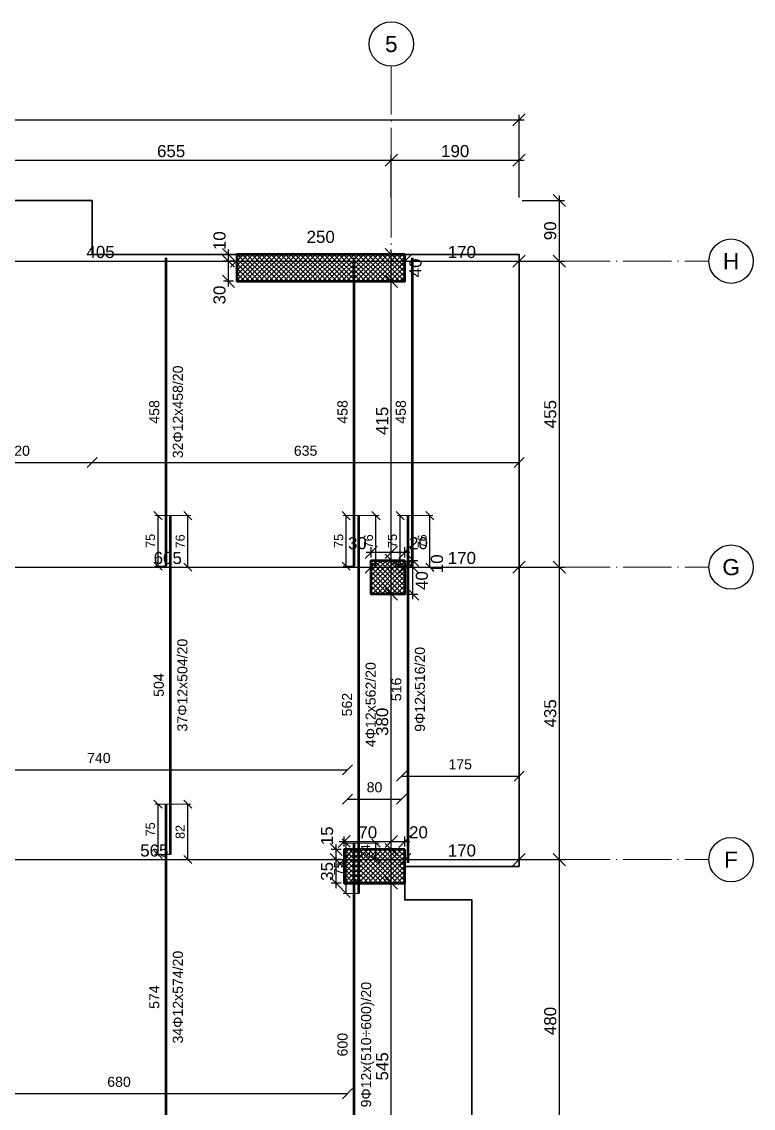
# Model space of a CAD drawing. Header units: millimetres. Extents: x -404 to 6018, y -5139 to 7890.
# Drawn here: x 4930 to 6018, y 1590 to 3206 of the extents above; entities that cross this region are included whole.
import ezdxf
from ezdxf.enums import TextEntityAlignment as Align

# ---------------------------------------------------------------- set-up
doc = ezdxf.new("R2010")
doc.units = ezdxf.units.MM
doc.linetypes.add('ZWCAD_ISO04W100', pattern=[30.5, 24, -3, 0.5, -3])
for name, color, linetype, lineweight in [('AXIS LINES', 255, 'ZWCAD_ISO04W100', 13), ('COLUMN', 140, 'Continuous', 53), ('SLAB', 3, 'Continuous', 35), ('WALL', 10, 'Continuous', 53)]:
    doc.layers.add(name, color=color, linetype=linetype, lineweight=lineweight)
for name, color, linetype in [('FW_AXIS', 7, 'Continuous'), ('FW_COLUMN_HATCH', 8, 'Continuous'), ('FW_DIM', 7, 'Continuous'), ('FW_WALL_HATCH', 8, 'Continuous'), ('REB_BOT_MESH_Y', 5, 'Continuous'), ('REB_BOT_MESH_Y_AXDIM', 5, 'Continuous'), ('REB_BOT_MESH_Y_LAP', 5, 'Continuous'), ('REB_BOT_MESH_Y_RANGE', 5, 'Continuous'), ('REB_BOT_MESH_Y_TEXT', 5, 'Continuous')]:
    doc.layers.add(name, color=color, linetype=linetype)
doc.styles.add('REBAR_TXT', font='arial.ttf')
doc.styles.get("Standard").update_dxf_attribs({"font": 'arial.ttf'})
doc.dimstyles.new('FW_DIM', dxfattribs={"dimtxt": 18, "dimasz": 9, "dimexe": 7.5, "dimexo": 4.5, "dimgap": 4.5, "dimtad": 1, "dimdec": 0, "dimtxsty": 'Standard', "dimtsz": 9, "dimcen": 2.5, "dimdle": 7.5, "dimclrd": 256, "dimclre": 256, "dimclrt": 7, "dimazin": 3, "dimtfac": 1, "dimtmove": 2, "dimatfit": 3})
doc.dimstyles.new('REBAR LAP', dxfattribs={"dimtxt": 13.5, "dimasz": 2.5, "dimexe": 4.5, "dimexo": 0, "dimgap": 4.5, "dimtad": 1, "dimdec": 0, "dimtxsty": 'Standard', "dimtsz": 6, "dimcen": 2.5, "dimclrd": 6, "dimclre": 6, "dimclrt": 7, "dimazin": 3, "dimtfac": 1, "dimtmove": 2, "dimatfit": 3, "dimlwd": 25, "dimlwe": 18})
doc.dimstyles.new('REBAR M-200', dxfattribs={"dimtxt": 15, "dimasz": 15, "dimexe": 25, "dimexo": 12.5, "dimgap": 10, "dimtad": 1, "dimdec": 0, "dimtxsty": 'Standard', "dimblk": 'NONE', "dimcen": 50, "dimse1": 1, "dimse2": 1, "dimclrd": 6, "dimclre": 6, "dimclrt": 7, "dimazin": 3, "dimtfac": 1, "dimtmove": 2, "dimatfit": 3, "dimldrblk": 'NONE', "dimlwd": 53})
doc.dimstyles.new('REBAR RANGE', dxfattribs={"dimtxt": 15, "dimasz": 2.5, "dimexe": 0, "dimexo": 0, "dimgap": 10, "dimtad": 1, "dimdec": 0, "dimtxsty": 'Standard', "dimtsz": 7.5, "dimcen": 2.5, "dimse1": 1, "dimse2": 1, "dimclrd": 6, "dimclre": 6, "dimclrt": 7, "dimazin": 3, "dimtfac": 1, "dimtmove": 2, "dimatfit": 3, "dimlwd": 25})

# ---------------------------------------------------------------- blocks, each defined once
blk = doc.blocks.new('*D719')
at = {"color": 6, "lineweight": 53}
blk.add_line((5145, 1468.5), (5145, 2042.5), dxfattribs=at)
at = {"layer": 'Defpoints'}
for p in [(5145, 2042.5), (5145, 1468.5), (5145, 1468.5)]:
    blk.add_point(p, dxfattribs=at)
at = {"layer": 'REB_BOT_MESH_Y', "color": 7, "insert": (5127.5, 1755.5), "char_height": 15, "attachment_point": 5, "rotation": 90}
blk.add_mtext('574', dxfattribs=at)
blk = doc.blocks.new('_NONE')
blk = doc.blocks.new('*D720')
at = {"color": 6, "lineweight": 53}
blk.add_line((5151.7, 1967.5), (5151.7, 2471.5), dxfattribs=at)
at = {"layer": 'Defpoints'}
for p in [(5151.7, 2471.5), (5151.7, 1967.5), (5151.7, 1967.5)]:
    blk.add_point(p, dxfattribs=at)
at = {"layer": 'REB_BOT_MESH_Y', "color": 7, "insert": (5134.2, 2219.5), "char_height": 15, "attachment_point": 5, "rotation": 90}
blk.add_mtext('504', dxfattribs=at)
blk = doc.blocks.new('*D721')
at = {"color": 6, "lineweight": 53}
blk.add_line((5145, 2396.5), (5145, 2855), dxfattribs=at)
at = {"layer": 'Defpoints'}
for p in [(5145, 2855), (5145, 2396.5), (5145, 2396.5)]:
    blk.add_point(p, dxfattribs=at)
at = {"layer": 'REB_BOT_MESH_Y', "color": 7, "insert": (5127.5, 2625.8), "char_height": 15, "attachment_point": 5, "rotation": 90}
blk.add_mtext('458', dxfattribs=at)
blk = doc.blocks.new('_Oblique')
at = {"color": 0, "linetype": 'ByBlock', "lineweight": -2}
blk.add_line((-0.5, -0.5), (0.5, 0.5), dxfattribs=at)
blk = doc.blocks.new('*D730')
at = {"color": 6, "lineweight": 18}
for p, q in [((5145, 2042.5), (5128.5, 2042.5)), ((5151.7, 1967.5), (5128.5, 1967.5))]:
    blk.add_line(p, q, dxfattribs=at)
at = {"color": 6, "lineweight": 25}
blk.add_line((5133, 1967.5), (5133, 2042.5), dxfattribs=at)
at = {"layer": 'Defpoints'}
for p in [(5145, 2042.5), (5133, 1967.5), (5151.7, 1967.5)]:
    blk.add_point(p, dxfattribs=at)
at = {"layer": 'REB_BOT_MESH_Y_LAP', "color": 6, "xscale": 12, "yscale": 12, "rotation": 90}
for p in [(5133, 2042.5), (5133, 1967.5)]:
    blk.add_blockref('_OBLIQUE', p, dxfattribs=at)
at = {"layer": 'REB_BOT_MESH_Y_LAP', "color": 7, "insert": (5121.7, 2005), "char_height": 13.5, "attachment_point": 5, "rotation": 90}
blk.add_mtext('75', dxfattribs=at)
blk = doc.blocks.new('*D731')
at = {"color": 6, "lineweight": 18}
for p, q in [((5145, 2042.5), (5181.7, 2042.5)), ((5145, 1960), (5181.7, 1960))]:
    blk.add_line(p, q, dxfattribs=at)
at = {"color": 6, "lineweight": 25}
blk.add_line((5177.2, 1960), (5177.2, 2042.5), dxfattribs=at)
at = {"layer": 'Defpoints'}
for p in [(5145, 2042.5), (5145, 1960), (5177.2, 1960)]:
    blk.add_point(p, dxfattribs=at)
at = {"layer": 'REB_BOT_MESH_Y_AXDIM', "color": 6, "xscale": 12, "yscale": 12, "rotation": 90}
for p in [(5177.2, 2042.5), (5177.2, 1960)]:
    blk.add_blockref('_OBLIQUE', p, dxfattribs=at)
at = {"layer": 'REB_BOT_MESH_Y_AXDIM', "color": 7, "insert": (5166, 2001.2), "char_height": 13.5, "attachment_point": 5, "rotation": 90}
blk.add_mtext('82', dxfattribs=at)
blk = doc.blocks.new('*D732')
at = {"color": 6, "lineweight": 18}
for p, q in [((5151.7, 2471.5), (5128.5, 2471.5)), ((5145, 2396.5), (5128.5, 2396.5))]:
    blk.add_line(p, q, dxfattribs=at)
at = {"color": 6, "lineweight": 25}
blk.add_line((5133, 2396.5), (5133, 2471.5), dxfattribs=at)
at = {"layer": 'Defpoints'}
for p in [(5151.7, 2471.5), (5133, 2396.5), (5145, 2396.5)]:
    blk.add_point(p, dxfattribs=at)
at = {"layer": 'REB_BOT_MESH_Y_LAP', "color": 6, "xscale": 12, "yscale": 12, "rotation": 90}
for p in [(5133, 2471.5), (5133, 2396.5)]:
    blk.add_blockref('_OBLIQUE', p, dxfattribs=at)
at = {"layer": 'REB_BOT_MESH_Y_LAP', "color": 7, "insert": (5121.7, 2434), "char_height": 13.5, "attachment_point": 5, "rotation": 90}
blk.add_mtext('75', dxfattribs=at)
blk = doc.blocks.new('*D733')
at = {"color": 6, "lineweight": 18}
for p, q in [((5151.7, 2471.5), (5181.7, 2471.5)), ((5151.7, 2395), (5181.7, 2395))]:
    blk.add_line(p, q, dxfattribs=at)
at = {"color": 6, "lineweight": 25}
blk.add_line((5177.2, 2395), (5177.2, 2471.5), dxfattribs=at)
at = {"layer": 'Defpoints'}
for p in [(5151.7, 2471.5), (5151.7, 2395), (5177.2, 2395)]:
    blk.add_point(p, dxfattribs=at)
at = {"layer": 'REB_BOT_MESH_Y_AXDIM', "color": 6, "xscale": 12, "yscale": 12, "rotation": 90}
for p in [(5177.2, 2471.5), (5177.2, 2395)]:
    blk.add_blockref('_OBLIQUE', p, dxfattribs=at)
at = {"layer": 'REB_BOT_MESH_Y_AXDIM', "color": 7, "insert": (5166, 2433.2), "char_height": 13.5, "attachment_point": 5, "rotation": 90}
blk.add_mtext('76', dxfattribs=at)
blk = doc.blocks.new('*D753')
at = {"color": 6, "lineweight": 53}
blk.add_line((5505, 1955), (5505, 2471.5), dxfattribs=at)
at = {"layer": 'Defpoints'}
for p in [(5505, 2471.5), (5505, 1955), (5505, 1955)]:
    blk.add_point(p, dxfattribs=at)
at = {"layer": 'REB_BOT_MESH_Y', "color": 7, "insert": (5487.5, 2213.2), "char_height": 15, "attachment_point": 5, "rotation": 90}
blk.add_mtext('516', dxfattribs=at)
blk = doc.blocks.new('*D754')
at = {"color": 6, "lineweight": 53}
blk.add_line((5511.7, 2396.5), (5511.7, 2855), dxfattribs=at)
at = {"layer": 'Defpoints'}
for p in [(5511.7, 2855), (5511.7, 2396.5), (5511.7, 2396.5)]:
    blk.add_point(p, dxfattribs=at)
at = {"layer": 'REB_BOT_MESH_Y', "color": 7, "insert": (5494.2, 2625.8), "char_height": 15, "attachment_point": 5, "rotation": 90}
blk.add_mtext('458', dxfattribs=at)
blk = doc.blocks.new('*D755')
at = {"color": 6, "lineweight": 18}
for p, q in [((5505, 2471.5), (5488.5, 2471.5)), ((5511.7, 2396.5), (5488.5, 2396.5))]:
    blk.add_line(p, q, dxfattribs=at)
at = {"color": 6, "lineweight": 25}
blk.add_line((5493, 2396.5), (5493, 2471.5), dxfattribs=at)
at = {"layer": 'Defpoints'}
for p in [(5505, 2471.5), (5493, 2396.5), (5511.7, 2396.5)]:
    blk.add_point(p, dxfattribs=at)
at = {"layer": 'REB_BOT_MESH_Y_LAP', "color": 6, "xscale": 12, "yscale": 12, "rotation": 90}
for p in [(5493, 2471.5), (5493, 2396.5)]:
    blk.add_blockref('_OBLIQUE', p, dxfattribs=at)
at = {"layer": 'REB_BOT_MESH_Y_LAP', "color": 7, "insert": (5481.7, 2434), "char_height": 13.5, "attachment_point": 5, "rotation": 90}
blk.add_mtext('75', dxfattribs=at)
blk = doc.blocks.new('*D756')
at = {"color": 6, "lineweight": 18}
for p, q in [((5505, 2471.5), (5541.7, 2471.5)), ((5505, 2395), (5541.7, 2395))]:
    blk.add_line(p, q, dxfattribs=at)
at = {"color": 6, "lineweight": 25}
blk.add_line((5537.2, 2395), (5537.2, 2471.5), dxfattribs=at)
at = {"layer": 'Defpoints'}
for p in [(5505, 2471.5), (5505, 2395), (5537.2, 2395)]:
    blk.add_point(p, dxfattribs=at)
at = {"layer": 'REB_BOT_MESH_Y_AXDIM', "color": 6, "xscale": 12, "yscale": 12, "rotation": 90}
for p in [(5537.2, 2471.5), (5537.2, 2395)]:
    blk.add_blockref('_OBLIQUE', p, dxfattribs=at)
at = {"layer": 'REB_BOT_MESH_Y_AXDIM', "color": 7, "insert": (5526, 2433.2), "char_height": 13.5, "attachment_point": 5, "rotation": 90}
blk.add_mtext('76', dxfattribs=at)
blk = doc.blocks.new('*D797')
at = {"color": 6, "lineweight": 53}
blk.add_line((5425, 1385), (5425, 1984.5), dxfattribs=at)
at = {"layer": 'Defpoints'}
for p in [(5425, 1984.5), (5425, 1385), (5425, 1385)]:
    blk.add_point(p, dxfattribs=at)
at = {"layer": 'REB_BOT_MESH_Y', "color": 7, "insert": (5407.5, 1684.8), "char_height": 15, "attachment_point": 5, "rotation": 90}
blk.add_mtext('600', dxfattribs=at)
blk = doc.blocks.new('*D798')
at = {"color": 6, "lineweight": 53}
blk.add_line((5431.7, 1909.5), (5431.7, 2471.5), dxfattribs=at)
at = {"layer": 'Defpoints'}
for p in [(5431.7, 2471.5), (5431.7, 1909.5), (5431.7, 1909.5)]:
    blk.add_point(p, dxfattribs=at)
at = {"layer": 'REB_BOT_MESH_Y', "color": 7, "insert": (5414.2, 2190.5), "char_height": 15, "attachment_point": 5, "rotation": 90}
blk.add_mtext('562', dxfattribs=at)
blk = doc.blocks.new('*D799')
at = {"color": 6, "lineweight": 53}
blk.add_line((5425, 2396.5), (5425, 2855), dxfattribs=at)
at = {"layer": 'Defpoints'}
for p in [(5425, 2855), (5425, 2396.5), (5425, 2396.5)]:
    blk.add_point(p, dxfattribs=at)
at = {"layer": 'REB_BOT_MESH_Y', "color": 7, "insert": (5407.5, 2625.8), "char_height": 15, "attachment_point": 5, "rotation": 90}
blk.add_mtext('458', dxfattribs=at)
blk = doc.blocks.new('*D800')
at = {"color": 6, "lineweight": 18}
for p, q in [((5425, 1984.5), (5408.5, 1984.5)), ((5431.7, 1909.5), (5408.5, 1909.5))]:
    blk.add_line(p, q, dxfattribs=at)
at = {"color": 6, "lineweight": 25}
blk.add_line((5413, 1909.5), (5413, 1984.5), dxfattribs=at)
at = {"layer": 'Defpoints'}
for p in [(5425, 1984.5), (5413, 1909.5), (5431.7, 1909.5)]:
    blk.add_point(p, dxfattribs=at)
at = {"layer": 'REB_BOT_MESH_Y_LAP', "color": 6, "xscale": 12, "yscale": 12, "rotation": 90}
for p in [(5413, 1984.5), (5413, 1909.5)]:
    blk.add_blockref('_OBLIQUE', p, dxfattribs=at)
at = {"layer": 'REB_BOT_MESH_Y_LAP', "color": 7, "insert": (5401.7, 1947), "char_height": 13.5, "attachment_point": 5, "rotation": 90}
blk.add_mtext('75', dxfattribs=at)
blk = doc.blocks.new('*D801')
at = {"color": 6, "lineweight": 18}
for p, q in [((5425, 1984.5), (5461.7, 1984.5)), ((5425, 1960), (5461.7, 1960))]:
    blk.add_line(p, q, dxfattribs=at)
at = {"color": 6, "lineweight": 25}
blk.add_line((5457.2, 1960), (5457.2, 1984.5), dxfattribs=at)
at = {"layer": 'Defpoints'}
for p in [(5425, 1984.5), (5425, 1960), (5457.2, 1960)]:
    blk.add_point(p, dxfattribs=at)
at = {"layer": 'REB_BOT_MESH_Y_AXDIM', "color": 6, "xscale": 12, "yscale": 12, "rotation": 90}
for p in [(5457.2, 1984.5), (5457.2, 1960)]:
    blk.add_blockref('_OBLIQUE', p, dxfattribs=at)
at = {"layer": 'REB_BOT_MESH_Y_AXDIM', "color": 7, "insert": (5441.5, 1972.2), "char_height": 13.5, "attachment_point": 5, "rotation": 90}
blk.add_mtext('24', dxfattribs=at)
blk = doc.blocks.new('*D802')
at = {"color": 6, "lineweight": 18}
for p, q in [((5431.7, 2471.5), (5408.5, 2471.5)), ((5425, 2396.5), (5408.5, 2396.5))]:
    blk.add_line(p, q, dxfattribs=at)
at = {"color": 6, "lineweight": 25}
blk.add_line((5413, 2396.5), (5413, 2471.5), dxfattribs=at)
at = {"layer": 'Defpoints'}
for p in [(5431.7, 2471.5), (5413, 2396.5), (5425, 2396.5)]:
    blk.add_point(p, dxfattribs=at)
at = {"layer": 'REB_BOT_MESH_Y_LAP', "color": 6, "xscale": 12, "yscale": 12, "rotation": 90}
for p in [(5413, 2471.5), (5413, 2396.5)]:
    blk.add_blockref('_OBLIQUE', p, dxfattribs=at)
at = {"layer": 'REB_BOT_MESH_Y_LAP', "color": 7, "insert": (5401.7, 2434), "char_height": 13.5, "attachment_point": 5, "rotation": 90}
blk.add_mtext('75', dxfattribs=at)
blk = doc.blocks.new('*D803')
at = {"color": 6, "lineweight": 18}
for p, q in [((5431.7, 2471.5), (5461.7, 2471.5)), ((5431.7, 2395), (5461.7, 2395))]:
    blk.add_line(p, q, dxfattribs=at)
at = {"color": 6, "lineweight": 25}
blk.add_line((5457.2, 2395), (5457.2, 2471.5), dxfattribs=at)
at = {"layer": 'Defpoints'}
for p in [(5431.7, 2471.5), (5431.7, 2395), (5457.2, 2395)]:
    blk.add_point(p, dxfattribs=at)
at = {"layer": 'REB_BOT_MESH_Y_AXDIM', "color": 6, "xscale": 12, "yscale": 12, "rotation": 90}
for p in [(5457.2, 2471.5), (5457.2, 2395)]:
    blk.add_blockref('_OBLIQUE', p, dxfattribs=at)
at = {"layer": 'REB_BOT_MESH_Y_AXDIM', "color": 7, "insert": (5446, 2433.2), "char_height": 13.5, "attachment_point": 5, "rotation": 90}
blk.add_mtext('76', dxfattribs=at)
blk = doc.blocks.new('*D845')
at = {"color": 6, "lineweight": 25}
blk.add_line((4675, 2093.5), (5415, 2093.5), dxfattribs=at)
at = {"layer": 'Defpoints'}
for p in [(4675, 2093.5), (4675, 2093.5), (5415, 2093.5)]:
    blk.add_point(p, dxfattribs=at)
at = {"layer": 'REB_BOT_MESH_Y_RANGE', "color": 6, "xscale": 15, "yscale": 15}
for p in [(4675, 2093.5), (5415, 2093.5)]:
    blk.add_blockref('_OBLIQUE', p, dxfattribs=at)
at = {"layer": 'REB_BOT_MESH_Y_RANGE', "color": 7, "insert": (5045, 2111), "char_height": 15, "attachment_point": 5}
blk.add_mtext('740', dxfattribs=at)
blk = doc.blocks.new('*D852')
at = {"color": 6, "lineweight": 25}
blk.add_line((4735, 1612), (5415, 1612), dxfattribs=at)
at = {"layer": 'Defpoints'}
for p in [(4735, 1612), (4735, 1612), (5415, 1612)]:
    blk.add_point(p, dxfattribs=at)
at = {"layer": 'REB_BOT_MESH_Y_RANGE', "color": 6, "xscale": 15, "yscale": 15}
for p in [(4735, 1612), (5415, 1612)]:
    blk.add_blockref('_OBLIQUE', p, dxfattribs=at)
at = {"layer": 'REB_BOT_MESH_Y_RANGE', "color": 7, "insert": (5075, 1629.5), "char_height": 15, "attachment_point": 5}
blk.add_mtext('680', dxfattribs=at)
blk = doc.blocks.new('*D853')
at = {"color": 6, "lineweight": 25}
blk.add_line((5035, 2550.5), (5670, 2550.5), dxfattribs=at)
at = {"layer": 'Defpoints'}
for p in [(5035, 2550.5), (5035, 2550.5), (5670, 2550.5)]:
    blk.add_point(p, dxfattribs=at)
at = {"layer": 'REB_BOT_MESH_Y_RANGE', "color": 6, "xscale": 15, "yscale": 15}
for p in [(5035, 2550.5), (5670, 2550.5)]:
    blk.add_blockref('_OBLIQUE', p, dxfattribs=at)
at = {"layer": 'REB_BOT_MESH_Y_RANGE', "color": 7, "insert": (5352.5, 2568), "char_height": 15, "attachment_point": 5}
blk.add_mtext('635', dxfattribs=at)
blk = doc.blocks.new('*D858')
at = {"color": 6, "lineweight": 25}
blk.add_line((4815, 2550.5), (5035, 2550.5), dxfattribs=at)
at = {"layer": 'Defpoints'}
for p in [(4815, 2550.5), (4815, 2550.5), (5035, 2550.5)]:
    blk.add_point(p, dxfattribs=at)
at = {"layer": 'REB_BOT_MESH_Y_RANGE', "color": 6, "xscale": 15, "yscale": 15}
for p in [(4815, 2550.5), (5035, 2550.5)]:
    blk.add_blockref('_OBLIQUE', p, dxfattribs=at)
at = {"layer": 'REB_BOT_MESH_Y_RANGE', "color": 7, "insert": (4925, 2568), "char_height": 15, "attachment_point": 5}
blk.add_mtext('220', dxfattribs=at)
blk = doc.blocks.new('*D860')
at = {"color": 6, "lineweight": 25}
blk.add_line((5495, 2084.1), (5670, 2084.1), dxfattribs=at)
at = {"layer": 'Defpoints'}
for p in [(5495, 2084.1), (5495, 2084.1), (5670, 2084.1)]:
    blk.add_point(p, dxfattribs=at)
at = {"layer": 'REB_BOT_MESH_Y_RANGE', "color": 6, "xscale": 15, "yscale": 15}
for p in [(5495, 2084.1), (5670, 2084.1)]:
    blk.add_blockref('_OBLIQUE', p, dxfattribs=at)
at = {"layer": 'REB_BOT_MESH_Y_RANGE', "color": 7, "insert": (5582.5, 2101.6), "char_height": 15, "attachment_point": 5}
blk.add_mtext('175', dxfattribs=at)
blk = doc.blocks.new('*D874')
at = {"color": 6, "lineweight": 25}
blk.add_line((5415, 2050), (5495, 2050), dxfattribs=at)
at = {"layer": 'Defpoints'}
for p in [(5415, 2050), (5415, 2050), (5495, 2050)]:
    blk.add_point(p, dxfattribs=at)
at = {"layer": 'REB_BOT_MESH_Y_RANGE', "color": 6, "xscale": 15, "yscale": 15}
for p in [(5415, 2050), (5495, 2050)]:
    blk.add_blockref('_OBLIQUE', p, dxfattribs=at)
at = {"layer": 'REB_BOT_MESH_Y_RANGE', "color": 7, "insert": (5455, 2067.5), "char_height": 15, "attachment_point": 5}
blk.add_mtext('80', dxfattribs=at)
blk = doc.blocks.new('*D911')
for p, q in [((5245.5, 2850), (5230.5, 2850)), ((5238, 2812.5), (5238, 2857.5)), ((5245.5, 2820), (5230.5, 2820))]:
    blk.add_line(p, q)
at = {"layer": 'Defpoints'}
for p in [(5250, 2850), (5238, 2820), (5250, 2820)]:
    blk.add_point(p, dxfattribs=at)
at = {"layer": 'FW_DIM', "xscale": 18, "yscale": 18, "rotation": 90}
for p in [(5238, 2850), (5238, 2820)]:
    blk.add_blockref('_OBLIQUE', p, dxfattribs=at)
at = {"layer": 'FW_DIM', "color": 7, "insert": (5224.5, 2799.6), "char_height": 18, "attachment_point": 5, "rotation": 90}
blk.add_mtext('30', dxfattribs=at)
blk = doc.blocks.new('*D912')
for p, q in [((5245.5, 2860), (5230.5, 2860)), ((5238, 2842.5), (5238, 2867.5)), ((5245.5, 2850), (5230.5, 2850))]:
    blk.add_line(p, q)
at = {"layer": 'Defpoints'}
for p in [(5250, 2860), (5238, 2850), (5250, 2850)]:
    blk.add_point(p, dxfattribs=at)
at = {"layer": 'FW_DIM', "xscale": 18, "yscale": 18, "rotation": 90}
for p in [(5238, 2860), (5238, 2850)]:
    blk.add_blockref('_OBLIQUE', p, dxfattribs=at)
at = {"layer": 'FW_DIM', "color": 7, "insert": (5224.5, 2880.4), "char_height": 18, "attachment_point": 5, "rotation": 90}
blk.add_mtext('10', dxfattribs=at)
blk = doc.blocks.new('*D921')
for p, q in [((5450, 2409.5), (5450, 2424.5)), ((5480, 2409.5), (5480, 2424.5)), ((5442.5, 2417), (5487.5, 2417))]:
    blk.add_line(p, q)
at = {"layer": 'Defpoints'}
for p in [(5450, 2417), (5450, 2405), (5480, 2405)]:
    blk.add_point(p, dxfattribs=at)
at = {"layer": 'FW_DIM', "xscale": 18, "yscale": 18}
for p in [(5450, 2417), (5480, 2417)]:
    blk.add_blockref('_OBLIQUE', p, dxfattribs=at)
at = {"layer": 'FW_DIM', "color": 7, "insert": (5429.6, 2430.5), "char_height": 18, "attachment_point": 5}
blk.add_mtext('30', dxfattribs=at)
blk = doc.blocks.new('*D922')
for p, q in [((5480, 2409.5), (5480, 2424.5)), ((5500, 2409.5), (5500, 2424.5)), ((5472.5, 2417), (5507.5, 2417))]:
    blk.add_line(p, q)
at = {"layer": 'Defpoints'}
for p in [(5480, 2417), (5480, 2405), (5500, 2405)]:
    blk.add_point(p, dxfattribs=at)
at = {"layer": 'FW_DIM', "xscale": 18, "yscale": 18}
for p in [(5480, 2417), (5500, 2417)]:
    blk.add_blockref('_OBLIQUE', p, dxfattribs=at)
at = {"layer": 'FW_DIM', "color": 7, "insert": (5520.4, 2430.5), "char_height": 18, "attachment_point": 5}
blk.add_mtext('20', dxfattribs=at)
blk = doc.blocks.new('*D923')
for p, q in [((5504.5, 2395), (5519.5, 2395)), ((5512, 2347.5), (5512, 2402.5)), ((5504.5, 2355), (5519.5, 2355))]:
    blk.add_line(p, q)
at = {"layer": 'Defpoints'}
for p in [(5500, 2395), (5500, 2355), (5512, 2355)]:
    blk.add_point(p, dxfattribs=at)
at = {"layer": 'FW_DIM', "xscale": 18, "yscale": 18, "rotation": 90}
for p in [(5512, 2395), (5512, 2355)]:
    blk.add_blockref('_OBLIQUE', p, dxfattribs=at)
at = {"layer": 'FW_DIM', "color": 7, "insert": (5525.5, 2375), "char_height": 18, "attachment_point": 5, "rotation": 90}
blk.add_mtext('40', dxfattribs=at)
blk = doc.blocks.new('*D924')
for p, q in [((5512, 2387.5), (5512, 2412.5)), ((5504.5, 2405), (5519.5, 2405)), ((5504.5, 2395), (5519.5, 2395))]:
    blk.add_line(p, q)
at = {"layer": 'Defpoints'}
for p in [(5500, 2405), (5500, 2395), (5512, 2395)]:
    blk.add_point(p, dxfattribs=at)
at = {"layer": 'FW_DIM', "xscale": 18, "yscale": 18, "rotation": 90}
for p in [(5512, 2405), (5512, 2395)]:
    blk.add_blockref('_OBLIQUE', p, dxfattribs=at)
at = {"layer": 'FW_DIM', "color": 7, "insert": (5548, 2400), "char_height": 18, "attachment_point": 5, "rotation": 90}
blk.add_mtext('10', dxfattribs=at)
blk = doc.blocks.new('*D953')
for p, q in [((5410, 1979.5), (5410, 1994.5)), ((5480, 1979.5), (5480, 1994.5)), ((5402.5, 1987), (5487.5, 1987))]:
    blk.add_line(p, q)
at = {"layer": 'Defpoints'}
for p in [(5410, 1987), (5410, 1975), (5480, 1975)]:
    blk.add_point(p, dxfattribs=at)
at = {"layer": 'FW_DIM', "xscale": 18, "yscale": 18}
for p in [(5410, 1987), (5480, 1987)]:
    blk.add_blockref('_OBLIQUE', p, dxfattribs=at)
at = {"layer": 'FW_DIM', "color": 7, "insert": (5445, 2000.5), "char_height": 18, "attachment_point": 5}
blk.add_mtext('70', dxfattribs=at)
blk = doc.blocks.new('*D954')
for p, q in [((5480, 1979.5), (5480, 1994.5)), ((5500, 1979.5), (5500, 1994.5)), ((5472.5, 1987), (5507.5, 1987))]:
    blk.add_line(p, q)
at = {"layer": 'Defpoints'}
for p in [(5480, 1987), (5480, 1975), (5500, 1975)]:
    blk.add_point(p, dxfattribs=at)
at = {"layer": 'FW_DIM', "xscale": 18, "yscale": 18}
for p in [(5480, 1987), (5500, 1987)]:
    blk.add_blockref('_OBLIQUE', p, dxfattribs=at)
at = {"layer": 'FW_DIM', "color": 7, "insert": (5520.4, 2000.5), "char_height": 18, "attachment_point": 5}
blk.add_mtext('20', dxfattribs=at)
blk = doc.blocks.new('*D955')
for p, q in [((5405.5, 1960), (5390.5, 1960)), ((5398, 1917.5), (5398, 1967.5)), ((5405.5, 1925), (5390.5, 1925))]:
    blk.add_line(p, q)
at = {"layer": 'Defpoints'}
for p in [(5410, 1960), (5398, 1925), (5410, 1925)]:
    blk.add_point(p, dxfattribs=at)
at = {"layer": 'FW_DIM', "xscale": 18, "yscale": 18, "rotation": 90}
for p in [(5398, 1960), (5398, 1925)]:
    blk.add_blockref('_OBLIQUE', p, dxfattribs=at)
at = {"layer": 'FW_DIM', "color": 7, "insert": (5384.5, 1942.5), "char_height": 18, "attachment_point": 5, "rotation": 90}
blk.add_mtext('35', dxfattribs=at)
blk = doc.blocks.new('*D956')
for p, q in [((5405.5, 1975), (5390.5, 1975)), ((5398, 1952.5), (5398, 1982.5)), ((5405.5, 1960), (5390.5, 1960))]:
    blk.add_line(p, q)
at = {"layer": 'Defpoints'}
for p in [(5410, 1975), (5398, 1960), (5410, 1960)]:
    blk.add_point(p, dxfattribs=at)
at = {"layer": 'FW_DIM', "xscale": 18, "yscale": 18, "rotation": 90}
for p in [(5398, 1975), (5398, 1960)]:
    blk.add_blockref('_OBLIQUE', p, dxfattribs=at)
at = {"layer": 'FW_DIM', "color": 7, "insert": (5384.5, 1995.4), "char_height": 18, "attachment_point": 5, "rotation": 90}
blk.add_mtext('15', dxfattribs=at)
blk = doc.blocks.new('*D989')
for p, q in [((4837.5, 1960), (5417.5, 1960)), ((4845, 1964.5), (4845, 1967.5)), ((5410, 1964.5), (5410, 1967.5))]:
    blk.add_line(p, q)
at = {"layer": 'Defpoints'}
for p in [(4845, 1960), (4845, 1960), (5410, 1960)]:
    blk.add_point(p, dxfattribs=at)
at = {"layer": 'FW_DIM', "xscale": 18, "yscale": 18}
for p in [(4845, 1960), (5410, 1960)]:
    blk.add_blockref('_OBLIQUE', p, dxfattribs=at)
at = {"layer": 'FW_DIM', "color": 7, "insert": (5127.5, 1973.5), "char_height": 18, "attachment_point": 5}
blk.add_mtext('565', dxfattribs=at)
blk = doc.blocks.new('*D990')
for p, q in [((5402.5, 1960), (5507.5, 1960)), ((5410, 1964.5), (5410, 1967.5)), ((5500, 1964.5), (5500, 1967.5))]:
    blk.add_line(p, q)
at = {"layer": 'Defpoints'}
for p in [(5410, 1960), (5410, 1960), (5500, 1960)]:
    blk.add_point(p, dxfattribs=at)
at = {"layer": 'FW_DIM', "xscale": 18, "yscale": 18}
for p in [(5410, 1960), (5500, 1960)]:
    blk.add_blockref('_OBLIQUE', p, dxfattribs=at)
blk = doc.blocks.new('*D991')
for p, q in [((5492.5, 1960), (5677.5, 1960)), ((5500, 1964.5), (5500, 1967.5)), ((5670, 1964.5), (5670, 1967.5))]:
    blk.add_line(p, q)
at = {"layer": 'Defpoints'}
for p in [(5500, 1960), (5500, 1960), (5670, 1960)]:
    blk.add_point(p, dxfattribs=at)
at = {"layer": 'FW_DIM', "xscale": 18, "yscale": 18}
for p in [(5500, 1960), (5670, 1960)]:
    blk.add_blockref('_OBLIQUE', p, dxfattribs=at)
at = {"layer": 'FW_DIM', "color": 7, "insert": (5585, 1973.5), "char_height": 18, "attachment_point": 5}
blk.add_mtext('170', dxfattribs=at)
blk = doc.blocks.new('*D995')
for p, q in [((4837.5, 2395), (5457.5, 2395)), ((4845, 2399.5), (4845, 2402.5)), ((5450, 2399.5), (5450, 2402.5))]:
    blk.add_line(p, q)
at = {"layer": 'Defpoints'}
for p in [(4845, 2395), (4845, 2395), (5450, 2395)]:
    blk.add_point(p, dxfattribs=at)
at = {"layer": 'FW_DIM', "xscale": 18, "yscale": 18}
for p in [(4845, 2395), (5450, 2395)]:
    blk.add_blockref('_OBLIQUE', p, dxfattribs=at)
at = {"layer": 'FW_DIM', "color": 7, "insert": (5147.5, 2408.5), "char_height": 18, "attachment_point": 5}
blk.add_mtext('605', dxfattribs=at)
blk = doc.blocks.new('*D996')
for p, q in [((5442.5, 2395), (5507.5, 2395)), ((5450, 2399.5), (5450, 2402.5)), ((5500, 2399.5), (5500, 2402.5))]:
    blk.add_line(p, q)
at = {"layer": 'Defpoints'}
for p in [(5450, 2395), (5450, 2395), (5500, 2395)]:
    blk.add_point(p, dxfattribs=at)
at = {"layer": 'FW_DIM', "xscale": 18, "yscale": 18}
for p in [(5450, 2395), (5500, 2395)]:
    blk.add_blockref('_OBLIQUE', p, dxfattribs=at)
blk = doc.blocks.new('*D997')
for p, q in [((5492.5, 2395), (5677.5, 2395)), ((5500, 2399.5), (5500, 2402.5)), ((5670, 2399.5), (5670, 2402.5))]:
    blk.add_line(p, q)
at = {"layer": 'Defpoints'}
for p in [(5500, 2395), (5500, 2395), (5670, 2395)]:
    blk.add_point(p, dxfattribs=at)
at = {"layer": 'FW_DIM', "xscale": 18, "yscale": 18}
for p in [(5500, 2395), (5670, 2395)]:
    blk.add_blockref('_OBLIQUE', p, dxfattribs=at)
at = {"layer": 'FW_DIM', "color": 7, "insert": (5585, 2408.5), "char_height": 18, "attachment_point": 5}
blk.add_mtext('170', dxfattribs=at)
blk = doc.blocks.new('*D1001')
for p, q in [((4837.5, 2850), (5257.5, 2850)), ((4845, 2854.5), (4845, 2857.5)), ((5250, 2854.5), (5250, 2857.5))]:
    blk.add_line(p, q)
at = {"layer": 'Defpoints'}
for p in [(4845, 2850), (4845, 2850), (5250, 2850)]:
    blk.add_point(p, dxfattribs=at)
at = {"layer": 'FW_DIM', "xscale": 18, "yscale": 18}
for p in [(4845, 2850), (5250, 2850)]:
    blk.add_blockref('_OBLIQUE', p, dxfattribs=at)
at = {"layer": 'FW_DIM', "color": 7, "insert": (5047.5, 2863.5), "char_height": 18, "attachment_point": 5}
blk.add_mtext('405', dxfattribs=at)
blk = doc.blocks.new('*D1002')
for p, q in [((5242.5, 2850), (5507.5, 2850)), ((5250, 2854.5), (5250, 2857.5)), ((5500, 2854.5), (5500, 2857.5))]:
    blk.add_line(p, q)
at = {"layer": 'Defpoints'}
for p in [(5250, 2850), (5250, 2850), (5500, 2850)]:
    blk.add_point(p, dxfattribs=at)
at = {"layer": 'FW_DIM', "xscale": 18, "yscale": 18}
for p in [(5250, 2850), (5500, 2850)]:
    blk.add_blockref('_OBLIQUE', p, dxfattribs=at)
at = {"layer": 'FW_DIM', "color": 7, "insert": (5375, 2886), "char_height": 18, "attachment_point": 5}
blk.add_mtext('250', dxfattribs=at)
blk = doc.blocks.new('*D1003')
for p, q in [((5492.5, 2850), (5677.5, 2850)), ((5500, 2854.5), (5500, 2857.5)), ((5670, 2854.5), (5670, 2857.5))]:
    blk.add_line(p, q)
at = {"layer": 'Defpoints'}
for p in [(5500, 2850), (5500, 2850), (5670, 2850)]:
    blk.add_point(p, dxfattribs=at)
at = {"layer": 'FW_DIM', "xscale": 18, "yscale": 18}
for p in [(5500, 2850), (5670, 2850)]:
    blk.add_blockref('_OBLIQUE', p, dxfattribs=at)
at = {"layer": 'FW_DIM', "color": 7, "insert": (5585, 2863.5), "char_height": 18, "attachment_point": 5}
blk.add_mtext('170', dxfattribs=at)
blk = doc.blocks.new('*D1043')
for p, q in [((5475.5, 1925), (5472.5, 1925)), ((5480, 1372.4), (5480, 1932.5)), ((5475.5, 1379.9), (5472.5, 1379.9))]:
    blk.add_line(p, q)
at = {"layer": 'Defpoints'}
for p in [(5480, 1925), (5480, 1379.9), (5480, 1379.9)]:
    blk.add_point(p, dxfattribs=at)
at = {"layer": 'FW_DIM', "xscale": 18, "yscale": 18, "rotation": 90}
for p in [(5480, 1925), (5480, 1379.9)]:
    blk.add_blockref('_OBLIQUE', p, dxfattribs=at)
at = {"layer": 'FW_DIM', "color": 7, "insert": (5466.5, 1652.5), "char_height": 18, "attachment_point": 5, "rotation": 90}
blk.add_mtext('545', dxfattribs=at)
blk = doc.blocks.new('*D1044')
for p, q in [((5475.5, 1975), (5472.5, 1975)), ((5480, 1917.5), (5480, 1982.5)), ((5475.5, 1925), (5472.5, 1925))]:
    blk.add_line(p, q)
at = {"layer": 'Defpoints'}
for p in [(5480, 1975), (5480, 1925), (5480, 1925)]:
    blk.add_point(p, dxfattribs=at)
at = {"layer": 'FW_DIM', "xscale": 18, "yscale": 18, "rotation": 90}
for p in [(5480, 1975), (5480, 1925)]:
    blk.add_blockref('_OBLIQUE', p, dxfattribs=at)
blk = doc.blocks.new('*D1045')
for p, q in [((5480, 1967.5), (5480, 2362.5)), ((5475.5, 2355), (5472.5, 2355)), ((5475.5, 1975), (5472.5, 1975))]:
    blk.add_line(p, q)
at = {"layer": 'Defpoints'}
for p in [(5480, 2355), (5480, 1975), (5480, 1975)]:
    blk.add_point(p, dxfattribs=at)
at = {"layer": 'FW_DIM', "xscale": 18, "yscale": 18, "rotation": 90}
for p in [(5480, 2355), (5480, 1975)]:
    blk.add_blockref('_OBLIQUE', p, dxfattribs=at)
at = {"layer": 'FW_DIM', "color": 7, "insert": (5466.5, 2165), "char_height": 18, "attachment_point": 5, "rotation": 90}
blk.add_mtext('380', dxfattribs=at)
blk = doc.blocks.new('*D1046')
for p, q in [((5480, 2347.5), (5480, 2412.5)), ((5475.5, 2405), (5472.5, 2405)), ((5475.5, 2355), (5472.5, 2355))]:
    blk.add_line(p, q)
at = {"layer": 'Defpoints'}
for p in [(5480, 2405), (5480, 2355), (5480, 2355)]:
    blk.add_point(p, dxfattribs=at)
at = {"layer": 'FW_DIM', "xscale": 18, "yscale": 18, "rotation": 90}
for p in [(5480, 2405), (5480, 2355)]:
    blk.add_blockref('_OBLIQUE', p, dxfattribs=at)
blk = doc.blocks.new('*D1047')
for p, q in [((5475.5, 2820), (5472.5, 2820)), ((5480, 2397.5), (5480, 2827.5)), ((5475.5, 2405), (5472.5, 2405))]:
    blk.add_line(p, q)
at = {"layer": 'Defpoints'}
for p in [(5480, 2820), (5480, 2405), (5480, 2405)]:
    blk.add_point(p, dxfattribs=at)
at = {"layer": 'FW_DIM', "xscale": 18, "yscale": 18, "rotation": 90}
for p in [(5480, 2820), (5480, 2405)]:
    blk.add_blockref('_OBLIQUE', p, dxfattribs=at)
at = {"layer": 'FW_DIM', "color": 7, "insert": (5466.5, 2612.5), "char_height": 18, "attachment_point": 5, "rotation": 90}
blk.add_mtext('415', dxfattribs=at)
blk = doc.blocks.new('*D1048')
for p, q in [((5475.5, 2860), (5472.5, 2860)), ((5480, 2812.5), (5480, 2867.5)), ((5475.5, 2820), (5472.5, 2820))]:
    blk.add_line(p, q)
at = {"layer": 'Defpoints'}
for p in [(5480, 2860), (5480, 2820), (5480, 2820)]:
    blk.add_point(p, dxfattribs=at)
at = {"layer": 'FW_DIM', "xscale": 18, "yscale": 18, "rotation": 90}
for p in [(5480, 2860), (5480, 2820)]:
    blk.add_blockref('_OBLIQUE', p, dxfattribs=at)
at = {"layer": 'FW_DIM', "color": 7, "insert": (5516, 2840), "char_height": 18, "attachment_point": 5, "rotation": 90}
blk.add_mtext('40', dxfattribs=at)
blk = doc.blocks.new('*D1053')
for p, q in [((4825, 2944.6), (4825, 3007.6)), ((5480, 2944.6), (5480, 3007.6)), ((4817.5, 3000.1), (5487.5, 3000.1))]:
    blk.add_line(p, q)
at = {"layer": 'Defpoints'}
for p in [(4825, 3000.1), (4825, 2940.1), (5480, 2940.1)]:
    blk.add_point(p, dxfattribs=at)
at = {"layer": 'FW_DIM', "xscale": 18, "yscale": 18}
for p in [(4825, 3000.1), (5480, 3000.1)]:
    blk.add_blockref('_OBLIQUE', p, dxfattribs=at)
at = {"layer": 'FW_DIM', "color": 7, "insert": (5152.5, 3013.6), "char_height": 18, "attachment_point": 5}
blk.add_mtext('655', dxfattribs=at)
blk = doc.blocks.new('*D1054')
for p, q in [((5480, 2944.6), (5480, 3007.6)), ((5670, 2944.6), (5670, 3007.6)), ((5472.5, 3000.1), (5677.5, 3000.1))]:
    blk.add_line(p, q)
at = {"layer": 'Defpoints'}
for p in [(5480, 3000.1), (5480, 2940.1), (5670, 2940.1)]:
    blk.add_point(p, dxfattribs=at)
at = {"layer": 'FW_DIM', "xscale": 18, "yscale": 18}
for p in [(5480, 3000.1), (5670, 3000.1)]:
    blk.add_blockref('_OBLIQUE', p, dxfattribs=at)
at = {"layer": 'FW_DIM', "color": 7, "insert": (5575, 3013.6), "char_height": 18, "attachment_point": 5}
blk.add_mtext('190', dxfattribs=at)
blk = doc.blocks.new('*D1061')
for p, q in [((3812.5, 3060.1), (5677.5, 3060.1)), ((3820, 2944.6), (3820, 3067.6)), ((5670, 2944.6), (5670, 3067.6))]:
    blk.add_line(p, q)
at = {"layer": 'Defpoints'}
for p in [(3820, 3060.1), (3820, 2940.1), (5670, 2940.1)]:
    blk.add_point(p, dxfattribs=at)
at = {"layer": 'FW_DIM', "xscale": 18, "yscale": 18}
for p in [(3820, 3060.1), (5670, 3060.1)]:
    blk.add_blockref('_OBLIQUE', p, dxfattribs=at)
at = {"layer": 'FW_DIM', "color": 7, "insert": (4745, 3073.6), "char_height": 18, "attachment_point": 5}
blk.add_mtext('1850', dxfattribs=at)
blk = doc.blocks.new('*D1076')
for p, q in [((5674.5, 1960), (5737.5, 1960)), ((5730, 1472.5), (5730, 1967.5)), ((5674.5, 1480), (5737.5, 1480))]:
    blk.add_line(p, q)
at = {"layer": 'Defpoints'}
for p in [(5670, 1960), (5670, 1480), (5730, 1480)]:
    blk.add_point(p, dxfattribs=at)
at = {"layer": 'FW_DIM', "xscale": 18, "yscale": 18, "rotation": 90}
for p in [(5730, 1960), (5730, 1480)]:
    blk.add_blockref('_OBLIQUE', p, dxfattribs=at)
at = {"layer": 'FW_DIM', "color": 7, "insert": (5716.5, 1720), "char_height": 18, "attachment_point": 5, "rotation": 90}
blk.add_mtext('480', dxfattribs=at)
blk = doc.blocks.new('*D1077')
for p, q in [((5674.5, 2395), (5737.5, 2395)), ((5730, 1952.5), (5730, 2402.5)), ((5674.5, 1960), (5737.5, 1960))]:
    blk.add_line(p, q)
at = {"layer": 'Defpoints'}
for p in [(5670, 2395), (5670, 1960), (5730, 1960)]:
    blk.add_point(p, dxfattribs=at)
at = {"layer": 'FW_DIM', "xscale": 18, "yscale": 18, "rotation": 90}
for p in [(5730, 2395), (5730, 1960)]:
    blk.add_blockref('_OBLIQUE', p, dxfattribs=at)
at = {"layer": 'FW_DIM', "color": 7, "insert": (5716.5, 2177.5), "char_height": 18, "attachment_point": 5, "rotation": 90}
blk.add_mtext('435', dxfattribs=at)
blk = doc.blocks.new('*D1078')
for p, q in [((5674.5, 2850), (5737.5, 2850)), ((5730, 2387.5), (5730, 2857.5)), ((5674.5, 2395), (5737.5, 2395))]:
    blk.add_line(p, q)
at = {"layer": 'Defpoints'}
for p in [(5670, 2850), (5670, 2395), (5730, 2395)]:
    blk.add_point(p, dxfattribs=at)
at = {"layer": 'FW_DIM', "xscale": 18, "yscale": 18, "rotation": 90}
for p in [(5730, 2850), (5730, 2395)]:
    blk.add_blockref('_OBLIQUE', p, dxfattribs=at)
at = {"layer": 'FW_DIM', "color": 7, "insert": (5716.5, 2622.5), "char_height": 18, "attachment_point": 5, "rotation": 90}
blk.add_mtext('455', dxfattribs=at)
blk = doc.blocks.new('*D1079')
for p, q in [((5730, 2842.5), (5730, 2947.6)), ((5674.5, 2940.1), (5737.5, 2940.1)), ((5674.5, 2850), (5737.5, 2850))]:
    blk.add_line(p, q)
at = {"layer": 'Defpoints'}
for p in [(5670, 2940.1), (5670, 2850), (5730, 2850)]:
    blk.add_point(p, dxfattribs=at)
at = {"layer": 'FW_DIM', "xscale": 18, "yscale": 18, "rotation": 90}
for p in [(5730, 2940.1), (5730, 2850)]:
    blk.add_blockref('_OBLIQUE', p, dxfattribs=at)
at = {"layer": 'FW_DIM', "color": 7, "insert": (5716.5, 2895.1), "char_height": 18, "attachment_point": 5, "rotation": 90}
blk.add_mtext('90', dxfattribs=at)

msp = doc.modelspace()

# ---------------------------------------------------------------- hatches: boundary and pattern name
at = {"layer": 'FW_COLUMN_HATCH'}
h = msp.add_hatch(dxfattribs=at)
h.set_pattern_fill('ANSI37', scale=1.6)
h.paths.add_polyline_path([(5500, 2405), (5500, 2355), (5450, 2355), (5450, 2405), (5500, 2405), (5500, 2405)])
h = msp.add_hatch(dxfattribs=at)
h.set_pattern_fill('ANSI37', scale=1.6)
h.paths.add_polyline_path([(5500, 1975), (5500, 1925), (5410, 1925), (5410, 1975), (5500, 1975)])
at = {"layer": 'FW_WALL_HATCH'}
h = msp.add_hatch(dxfattribs=at)
h.set_pattern_fill('ANSI37', scale=1.6)
h.paths.add_polyline_path([(5500, 2860), (5500, 2820), (5250, 2820), (5250, 2860), (5500, 2860)])

# ---------------------------------------------------------------- linework, layer by layer
at = {"layer": 'AXIS LINES', "color": 0, "ltscale": 3}
for points in [[(5480, 3140), (5480, -400.1)], [(3537.4, 2850), (5952.4, 2850)], [(3537.4, 2395), (5952.4, 2395)], [(3537.4, 1960), (5952.4, 1960)]]:
    msp.add_lwpolyline(points, dxfattribs=at)
at = {"layer": 'COLUMN', "ltscale": 0.08}
msp.add_lwpolyline([(5500, 2405), (5500, 2355), (5450, 2355), (5450, 2405), (5500, 2405)], dxfattribs=at)
msp.add_lwpolyline([(5500, 1975), (5410, 1975), (5410, 1925), (5500, 1925)], close=True, dxfattribs=at)
at = {"layer": 'FW_AXIS'}
for centre in [(5480, 3173), (5985.4, 2850), (5985.4, 2395), (5985.4, 1960)]:
    msp.add_circle(centre, 33, dxfattribs=at)
at = {"layer": 'SLAB', "ltscale": 0.08}
msp.add_lwpolyline([(5600, 1379.9), (5599.9, 1900), (5499.9, 1900), (5499.9, 1950), (5670, 1950), (5670, 2860), (5035, 2860), (5035, 2940.1), (4805, 2940.1), (4805.1, 2860.7), (4230, 2860), (4230, 2719.9), (4150, 2719.9), (4149.9, 2490), (4230, 2490), (4229.9, 2320), (4150, 2319.9), (4149.9, 2090), (4230, 2090), (4230, 1950), (4464.9, 1950), (4464.9, 1490)], dxfattribs=at)
at = {"layer": 'WALL', "ltscale": 0.08}
msp.add_lwpolyline([(5500, 2860), (5250, 2860), (5250, 2820), (5500, 2820), (5500, 2860)], dxfattribs=at)

# ---------------------------------------------------------------- texts
at = {"layer": 'FW_AXIS', "color": 7, "style": 'REBAR_TXT'}
for s, p in [('5', (5480, 3173)), ('H', (5985.4, 2850)), ('G', (5985.4, 2395)), ('F', (5985.4, 1960))]:
    msp.add_text(s, height=24, dxfattribs=at).set_placement(p, align=Align.MIDDLE_CENTER)
at = {"layer": 'REB_BOT_MESH_Y_TEXT', "color": 7, "style": 'REBAR_TXT'}
for s, p in [('32Φ12x458/20', (5155, 2625.8)), ('37Φ12x504/20', (5161.7, 2219.5)), ('9Φ12x516/20', (5515, 2213.2)), ('4Φ12x562/20', (5441.7, 2190.5)), ('34Φ12x574/20', (5155, 1755.5)), ('9Φ12x(510÷600)/20', (5435, 1684.8))]:
    msp.add_text(s, height=15, rotation=90, dxfattribs=at).set_placement(p, align=Align.TOP_CENTER)

# ---------------------------------------------------------------- dimensions: what is measured, and where the dimension line sits
at = {"layer": 'FW_DIM'}
for base, p1, p2, picture, middle in [((3820, 3060.1), (3820, 2940.1), (5670, 2940.1), '*D1061', (4745, 3073.6)), ((4825, 3000.1), (4825, 2940.1), (5480, 2940.1), '*D1053', (5152.5, 3013.6)), ((5480, 3000.1), (5480, 2940.1), (5670, 2940.1), '*D1054', (5575, 3013.6))]:
    dim = msp.add_linear_dim(base=base, p1=p1, p2=p2, dimstyle='FW_DIM', dxfattribs=at)
    dim.commit()
    dim.dimension.update_dxf_attribs({"geometry": picture, "text_midpoint": middle})
for base, p1, p2, picture, middle in [((5730, 2850), (5670, 2850), (5670, 2940.1), '*D1079', (5716.5, 2895.1)), ((5730, 2395), (5670, 2395), (5670, 2850), '*D1078', (5716.5, 2622.5)), ((5730, 1960), (5670, 1960), (5670, 2395), '*D1077', (5716.5, 2177.5)), ((5730, 1480), (5670, 1480), (5670, 1960), '*D1076', (5716.5, 1720))]:
    dim = msp.add_linear_dim(base=base, p1=p1, p2=p2, angle=90, dimstyle='FW_DIM', dxfattribs=at)
    dim.commit()
    dim.dimension.update_dxf_attribs({"geometry": picture, "text_midpoint": middle})
for base, p1, p2, text, picture, middle in [((5238, 2850), (5250, 2850), (5250, 2860), '10', '*D912', (5224.5, 2880.4)), ((5480, 2820), (5480, 2820), (5480, 2860), '40', '*D1048', (5516, 2840)), ((5238, 2820), (5250, 2820), (5250, 2850), '30', '*D911', (5224.5, 2799.6)), ((5480, 2405), (5480, 2405), (5480, 2820), '415', '*D1047', (5466.5, 2612.5)), ((5480, 2355), (5480, 2355), (5480, 2405), ' ', '*D1046', (5480, 2380)), ((5512, 2395), (5500, 2395), (5500, 2405), '10', '*D924', (5548, 2400)), ((5512, 2355), (5500, 2355), (5500, 2395), '40', '*D923', (5525.5, 2375)), ((5480, 1975), (5480, 1975), (5480, 2355), '380', '*D1045', (5466.5, 2165)), ((5398, 1960), (5410, 1960), (5410, 1975), '15', '*D956', (5384.5, 1995.4)), ((5480, 1925), (5480, 1925), (5480, 1975), ' ', '*D1044', (5480, 1950)), ((5398, 1925), (5410, 1925), (5410, 1960), '35', '*D955', (5384.5, 1942.5)), ((5480, 1379.9), (5480, 1379.9), (5480, 1925), '545', '*D1043', (5466.5, 1652.5))]:
    dim = msp.add_linear_dim(base=base, p1=p1, p2=p2, angle=90, text=text, dimstyle='FW_DIM', override={"dimtmove": 2}, dxfattribs=at)
    dim.commit()
    dim.dimension.update_dxf_attribs({"geometry": picture, "text_midpoint": middle, "dimtype": 160})
for base, p1, p2, text, picture, middle in [((5250, 2850), (5250, 2850), (5500, 2850), '250', '*D1002', (5375, 2886)), ((4845, 2850), (4845, 2850), (5250, 2850), '405', '*D1001', (5047.5, 2863.5)), ((5500, 2850), (5500, 2850), (5670, 2850), '170', '*D1003', (5585, 2863.5)), ((5450, 2417), (5450, 2405), (5480, 2405), '30', '*D921', (5429.6, 2430.5)), ((5480, 2417), (5480, 2405), (5500, 2405), '20', '*D922', (5520.4, 2430.5)), ((4845, 2395), (4845, 2395), (5450, 2395), '605', '*D995', (5147.5, 2408.5)), ((5500, 2395), (5500, 2395), (5670, 2395), '170', '*D997', (5585, 2408.5)), ((5450, 2395), (5450, 2395), (5500, 2395), ' ', '*D996', (5475, 2395)), ((5410, 1987), (5410, 1975), (5480, 1975), '70', '*D953', (5445, 2000.5)), ((5480, 1987), (5480, 1975), (5500, 1975), '20', '*D954', (5520.4, 2000.5)), ((4845, 1960), (4845, 1960), (5410, 1960), '565', '*D989', (5127.5, 1973.5)), ((5500, 1960), (5500, 1960), (5670, 1960), '170', '*D991', (5585, 1973.5)), ((5410, 1960), (5410, 1960), (5500, 1960), ' ', '*D990', (5455, 1960))]:
    dim = msp.add_linear_dim(base=base, p1=p1, p2=p2, text=text, dimstyle='FW_DIM', override={"dimtmove": 2}, dxfattribs=at)
    dim.commit()
    dim.dimension.update_dxf_attribs({"geometry": picture, "text_midpoint": middle, "dimtype": 160})
at = {"layer": 'REB_BOT_MESH_Y'}
for base, p1, p2, picture, middle in [((5144.986936, 2396.5), (5144.986936, 2396.5), (5144.986936, 2855), '*D721', (5127.486936, 2625.75)), ((5424.986936, 2396.5), (5424.986936, 2396.5), (5424.986936, 2855), '*D799', (5407.486936, 2625.75)), ((5511.736936, 2396.5), (5511.736936, 2396.5), (5511.736936, 2855), '*D754', (5494.236936, 2625.75)), ((5151.7, 1967.5), (5151.7, 1967.5), (5151.7, 2471.5), '*D720', (5134.2, 2219.5)), ((5431.7, 1909.5), (5431.7, 1909.5), (5431.7, 2471.5), '*D798', (5414.2, 2190.5)), ((5504.986936, 1955), (5504.986936, 1955), (5504.986936, 2471.5), '*D753', (5487.486936, 2213.25)), ((5145, 1468.5), (5145, 1468.5), (5145, 2042.5), '*D719', (5127.5, 1755.5)), ((5424.986936, 1385), (5424.986936, 1385), (5424.986936, 1984.5), '*D797', (5407.486936, 1684.75))]:
    dim = msp.add_linear_dim(base=base, p1=p1, p2=p2, angle=90, dimstyle='REBAR M-200', dxfattribs=at)
    dim.commit()
    dim.dimension.update_dxf_attribs({"geometry": picture, "text_midpoint": middle})
at = {"layer": 'REB_BOT_MESH_Y_AXDIM'}
for base, p1, p2, picture, middle in [((5177.236936, 2395), (5151.736936, 2395), (5151.736936, 2471.5), '*D733', (5165.986936, 2433.25)), ((5457.236936, 2395), (5431.736936, 2395), (5431.736936, 2471.5), '*D803', (5445.986936, 2433.25)), ((5537.236936, 2395), (5504.986936, 2395), (5504.986936, 2471.5), '*D756', (5525.986936, 2433.25)), ((5177.236936, 1960), (5144.986936, 1960), (5144.986936, 2042.5), '*D731', (5165.986936, 2001.25)), ((5457.236936, 1960), (5424.986936, 1960), (5424.986936, 1984.5), '*D801', (5441.486936, 1972.25))]:
    dim = msp.add_linear_dim(base=base, p1=p1, p2=p2, angle=90, dimstyle='REBAR LAP', dxfattribs=at)
    dim.commit()
    dim.dimension.update_dxf_attribs({"geometry": picture, "text_midpoint": middle})
at = {"layer": 'REB_BOT_MESH_Y_LAP'}
for base, p1, p2, picture, middle in [((5133, 2396.5), (5145, 2396.5), (5151.7, 2471.5), '*D732', (5121.7, 2434)), ((5413, 2396.5), (5425, 2396.5), (5431.7, 2471.5), '*D802', (5401.7, 2434)), ((5493, 2396.5), (5511.7, 2396.5), (5505, 2471.5), '*D755', (5481.7, 2434)), ((5133, 1967.5), (5151.7, 1967.5), (5145, 2042.5), '*D730', (5121.7, 2005)), ((5413, 1909.5), (5431.7, 1909.5), (5425, 1984.5), '*D800', (5401.7, 1947))]:
    dim = msp.add_linear_dim(base=base, p1=p1, p2=p2, angle=90, dimstyle='REBAR LAP', dxfattribs=at)
    dim.commit()
    dim.dimension.update_dxf_attribs({"geometry": picture, "text_midpoint": middle})
at = {"layer": 'REB_BOT_MESH_Y_RANGE'}
for base, p1, p2, picture, middle in [((4815, 2550.5), (4815, 2550.5), (5035, 2550.5), '*D858', (4925, 2568)), ((5035, 2550.5), (5035, 2550.5), (5670, 2550.5), '*D853', (5352.5, 2568)), ((4675, 2093.5), (4675, 2093.5), (5415, 2093.5), '*D845', (5045, 2111)), ((5495, 2084.1), (5495, 2084.1), (5670, 2084.1), '*D860', (5582.5, 2101.6)), ((5415, 2050), (5415, 2050), (5495, 2050), '*D874', (5455, 2067.5)), ((4735, 1612), (4735, 1612), (5415, 1612), '*D852', (5075, 1629.5))]:
    dim = msp.add_linear_dim(base=base, p1=p1, p2=p2, dimstyle='REBAR RANGE', dxfattribs=at)
    dim.commit()
    dim.dimension.update_dxf_attribs({"geometry": picture, "text_midpoint": middle})

doc.saveas('drawing.dxf')
